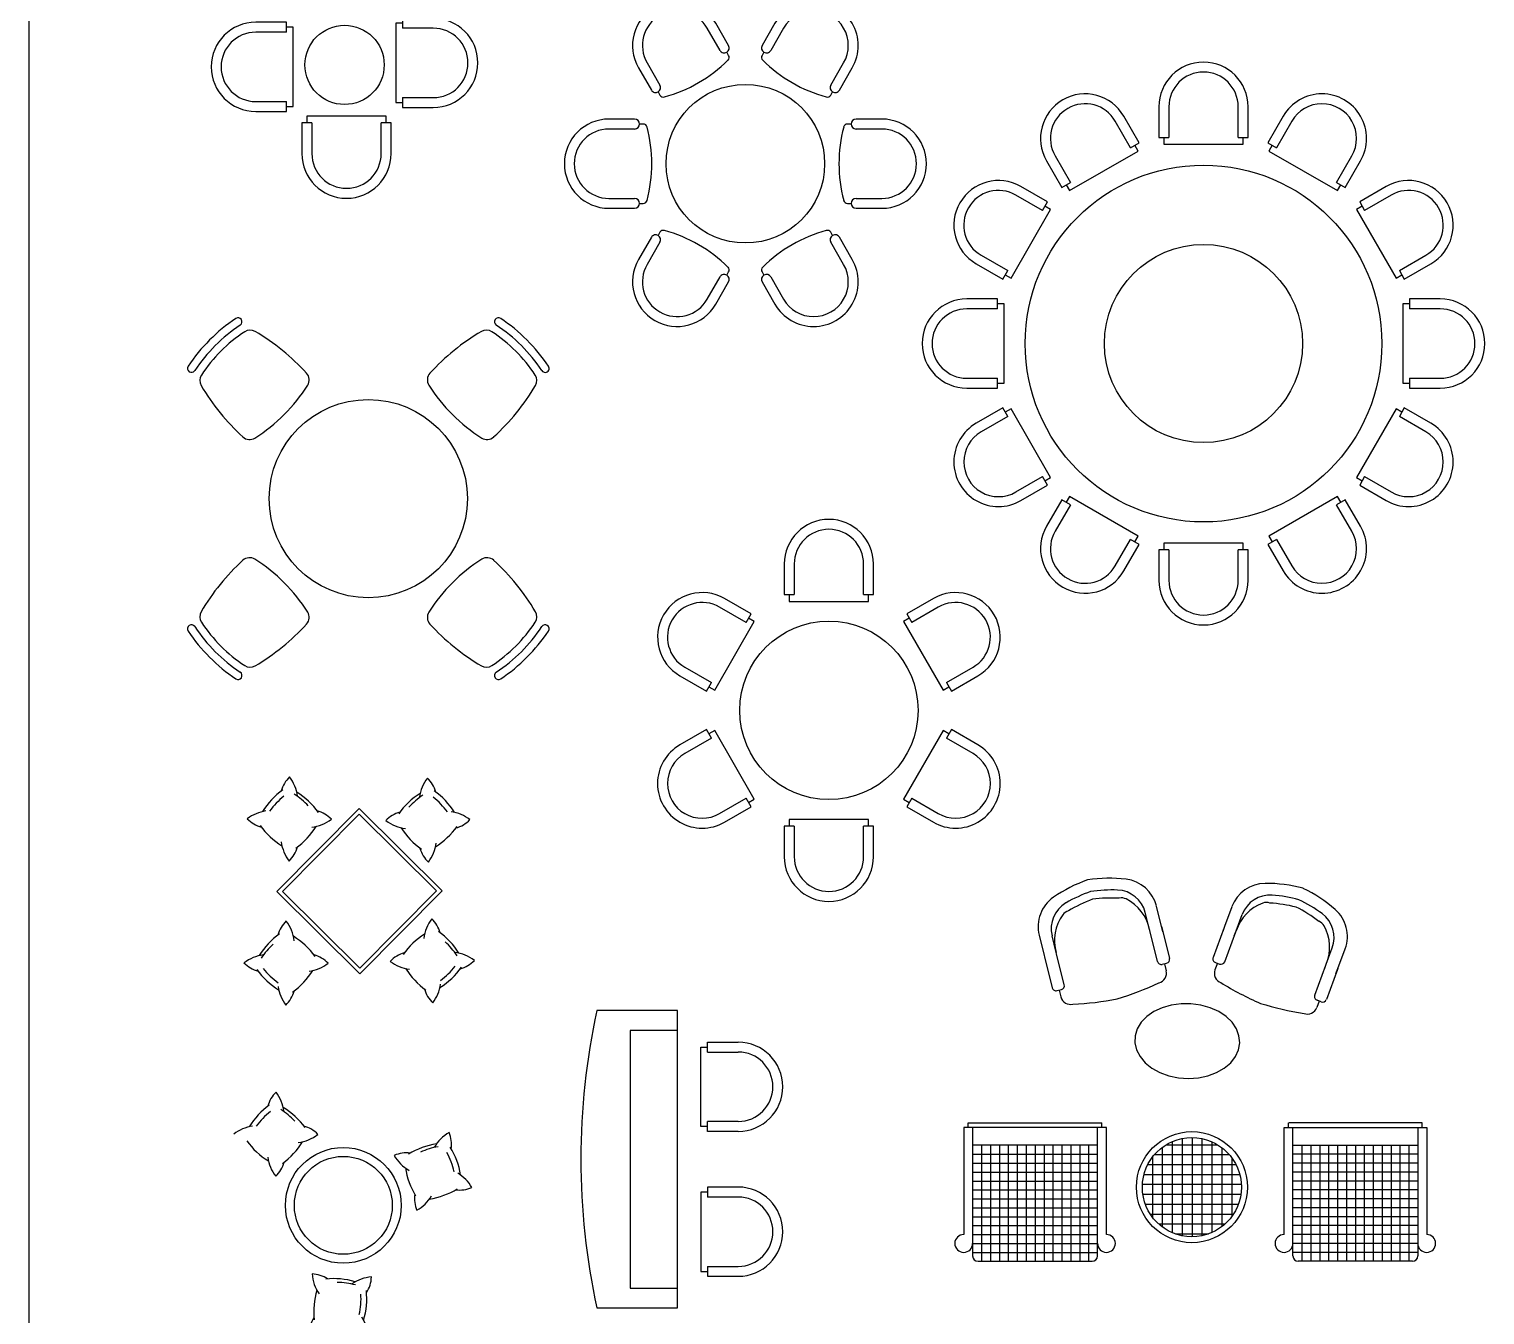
# Model space of a CAD drawing. Extents: x -42728 to 99010, y -18674 to 47645.
# Drawn here: x -42728 to -35383, y 28280 to 34767 of the extents above; entities that cross this region are included whole.
import ezdxf

# ---------------------------------------------------------------- set-up
doc = ezdxf.new("R2010")
doc.units = 0
doc.header["$LTSCALE"] = 100
doc.header["$MEASUREMENT"] = 0
doc.layers.get('0').update_dxf_attribs({"linetype": 'CONTINUOUS'})
doc.layers.add('00-ELE', color=2, linetype='CONTINUOUS')
doc.layers.add('01', color=3, linetype='CONTINUOUS')

# ---------------------------------------------------------------- blocks, each defined once
blk = doc.blocks.new('A$C567B72C2')
for p, q in [((765, 675), (45, 675)), ((45, 675), (45, 135)), ((67.7, 697.9), (741.2, 697.9)), ((67.7, 675), (67.7, 697.9)), ((90, 675), (90, 27)), ((720, 27), (720, 675)), ((742.3, 675), (742.3, 697.9)), ((765, 135), (765, 675)), ((1661, 675), (2381, 675)), ((1661, 135), (1661, 675)), ((1683.8, 675), (1683.8, 697.9)), ((2358.3, 697.9), (1684.8, 697.9)), ((1706, 27), (1706, 675)), ((2336, 675), (2336, 27)), ((2358.3, 675), (2358.3, 697.9)), ((2381, 675), (2381, 135)), ((1067.5, 588.2), (1324.9, 588.2)), ((1098.6, 143.7), (1098.6, 604)), ((1148.6, 128.5), (1148.6, 619.3)), ((1198.6, 123.9), (1198.6, 623.9)), ((1248.6, 129.4), (1248.6, 618.3)), ((1298.6, 145.8), (1298.6, 602)), ((720, 585), (90, 585)), ((90, 540), (720, 540)), ((135, 585), (135, 0)), ((180, 585), (180, 0)), ((225, 585), (225, 0)), ((270, 585), (270, 0)), ((315, 585), (315, 0)), ((360, 585), (360, 0)), ((405, 585), (405, 0)), ((450, 585), (450, 0)), ((495, 585), (495, 0)), ((540, 585), (540, 0)), ((585, 585), (585, 0)), ((630, 585), (630, 0)), ((675, 585), (675, 0)), ((998.6, 220.7), (998.6, 527)), ((1007.8, 538.2), (1384.6, 538.2)), ((1048.6, 172.1), (1048.6, 575.7)), ((1348.6, 175.7), (1348.6, 572.1)), ((1398.6, 227.1), (1398.6, 520.6)), ((1706, 585), (2336, 585)), ((2336, 540), (1706, 540)), ((1751, 585), (1751, 0)), ((1796, 585), (1796, 0)), ((1841, 585), (1841, 0)), ((1886, 585), (1886, 0)), ((1931, 585), (1931, 0)), ((1976, 585), (1976, 0)), ((2021, 585), (2021, 0)), ((2066, 585), (2066, 0)), ((2111, 585), (2111, 0)), ((2156, 585), (2156, 0)), ((2201, 585), (2201, 0)), ((2246, 585), (2246, 0)), ((2291, 585), (2291, 0)), ((90, 495), (720, 495)), ((90, 450), (720, 450)), ((973.9, 488.2), (1418.5, 488.2)), ((2336, 495), (1706, 495)), ((2336, 450), (1706, 450)), ((90, 405), (720, 405)), ((946.6, 388.2), (1445.8, 388.2)), ((954.6, 438.2), (1437.8, 438.2)), ((2336, 405), (1706, 405)), ((90, 360), (720, 360)), ((90, 315), (720, 315)), ((948.8, 338.2), (1443.6, 338.2)), ((2336, 360), (1706, 360)), ((2336, 315), (1706, 315)), ((90, 270), (720, 270)), ((90, 225), (720, 225)), ((961.3, 288.2), (1431.1, 288.2)), ((986.2, 238.2), (1406.2, 238.2)), ((2336, 270), (1706, 270)), ((2336, 225), (1706, 225)), ((90, 180), (720, 180)), ((1028.8, 188.2), (1363.6, 188.2)), ((2336, 180), (1706, 180)), ((90, 135), (720, 135)), ((90, 90), (720, 90)), ((1112.8, 138.2), (1279.6, 138.2)), ((2336, 135), (1706, 135)), ((2336, 90), (1706, 90)), ((90, 45), (720, 45)), ((2336, 45), (1706, 45)), ((117, 0), (693, 0)), ((2309, 0), (1733, 0))]:
    blk.add_line(p, q)
for radius in [280, 250]:
    blk.add_circle((1196.2, 373.9), radius)
for centre, radius, start, end in [((45, 90), 45, 90, 0), ((765, 90), 45, 180, 90), ((1661, 90), 45, 90, 0), ((2381, 90), 45, 180, 90), ((117, 27), 27, 180, 270), ((693, 27), 27, 270, 0), ((1733, 27), 27, 180, 270), ((2309, 27), 27, 270, 0)]:
    blk.add_arc(centre, radius, start, end)
blk = doc.blocks.new('A$C30FD3408')
for p, q in [((556.5, 752.6), (535.4, 837.5)), ((617.2, 767.7), (591.6, 870.6)), ((972.3, 867.2), (935.4, 767.8)), ((994, 746.1), (1024.5, 828.1)), ((563.2, 725.9), (556.5, 752.6)), ((558, 746.6), (556.5, 752.6)), ((596.9, 590.5), (558, 746.6)), ((623.9, 741), (617.2, 767.7)), ((617.2, 767.7), (618.7, 761.7)), ((618.7, 761.7), (657.6, 605.6)), ((933.3, 762.1), (877.2, 611.2)), ((935.4, 767.8), (925.8, 742)), ((935.4, 767.8), (933.3, 762.1)), ((935.9, 589.4), (991.9, 740.3)), ((984.4, 720.3), (994, 746.1)), ((991.9, 740.3), (994, 746.1)), ((0, 723.2), (25.6, 620.3)), ((86.3, 635.4), (65.2, 720.3)), ((25.6, 620.3), (32.3, 593.6)), ((25.6, 620.3), (27.1, 614.3)), ((27.1, 614.3), (66, 458.2)), ((93, 608.7), (86.3, 635.4)), ((87.8, 629.5), (86.3, 635.4)), ((126.7, 473.3), (87.8, 629.5)), ((1448.3, 577.4), (1478.7, 659.4)), ((1506.9, 555.6), (1543.8, 655)), ((643, 581.3), (621.2, 575.9)), ((632.4, 578.7), (640.9, 544.3)), ((899.3, 581.7), (887, 548.4)), ((889, 585.5), (910.1, 577.6)), ((1390.1, 420.7), (1446.1, 571.6)), ((1438.7, 551.6), (1448.3, 577.4)), ((1446.1, 571.6), (1448.3, 577.4)), ((1504.8, 549.8), (1448.8, 399)), ((1497.3, 529.8), (1506.9, 555.6)), ((1506.9, 555.6), (1504.8, 549.8)), ((90.3, 443.6), (112.1, 449.1)), ((100.9, 446.3), (109.5, 411.9)), ((666.4, 371), (620.1, 357.6)), ((715.6, 377.8), (666.4, 371)), ((765.9, 377.8), (715.6, 377.8)), ((815.6, 371), (765.9, 377.8)), ((862.8, 357.6), (815.6, 371)), ((1412.7, 391), (1400.4, 357.8)), ((1423, 387.2), (1401.9, 395)), ((542.8, 313.3), (514.6, 284)), ((578.4, 338.1), (542.8, 313.3)), ((620.1, 357.6), (578.4, 338.1)), ((905.7, 338.1), (862.8, 357.6)), ((943, 313.3), (905.7, 338.1)), ((973.1, 284), (943, 313.3)), ((494.7, 251.2), (484, 216.2)), ((514.6, 284), (494.7, 251.2)), ((995.1, 251.2), (973.1, 284)), ((1008.1, 216.3), (995.1, 251.2)), ((484, 216.2), (482.8, 180.3)), ((482.8, 180.3), (491.1, 144.7)), ((1005.7, 144.7), (1011.7, 180.3)), ((1011.7, 180.3), (1008.1, 216.3)), ((491.1, 144.7), (508.7, 110.7)), ((508.7, 110.7), (534.9, 79.5)), ((534.9, 79.5), (568.7, 52.3)), ((934.1, 52.3), (966.2, 79.5)), ((966.2, 79.5), (990.3, 110.7)), ((990.3, 110.7), (1005.7, 144.7)), ((568.7, 52.3), (609, 30)), ((609, 30), (654.3, 13.6)), ((654.3, 13.6), (702.9, 3.4)), ((702.9, 3.4), (753.1, 0)), ((753.1, 0), (803.1, 3.4)), ((803.1, 3.4), (851.1, 13.6)), ((851.1, 13.6), (895.3, 30.1)), ((895.3, 30.1), (934.1, 52.3))]:
    blk.add_line(p, q)
for centre, radius, start, end in [((477.8, 331.7), 710.2, 109.17404, 124.87146), ((353.3, 300.7), 710.2, 83.11253, 98.80996), ((416.9, 827.1), 180, 13.992, 83.11253), ((1141.1, 804.6), 180, 90.50778, 159.62832), ((1145.8, 274.4), 710.2, 74.81036, 90.50778), ((1025.5, 319), 710.2, 48.74885, 64.44628), ((174.7, 766.7), 180, 124.87146, 193.992), ((210.7, 756.6), 150, 120.20713, 193.992), ((492.6, 272.4), 710.2, 109.17404, 120.20713), ((527.3, 211.8), 739.2, 110.45597, 120.94645), ((368.1, 241.4), 710.2, 87.77686, 98.80996), ((365.8, 171.6), 739.2, 87.03755, 97.52802), ((389.8, 801.2), 150, 13.992, 87.77686), ((416.1, 861.3), 50, 63.5493, 103.992), ((339.9, 708.1), 221.2, 11.61509, 63.5493), ((1204.4, 677.7), 221.2, 110.07102, 162.00523), ((1165.1, 775.8), 150, 85.84345, 159.62832), ((1145.6, 838.5), 50, 69.62832, 110.07102), ((1119, 147.5), 739.2, 76.09229, 86.58277), ((1124.5, 217.1), 710.2, 74.81036, 85.84345), ((1004.2, 261.7), 710.2, 53.41318, 64.44628), ((298.5, 697.8), 221.2, 144.4347, 196.36891), ((159.3, 797.3), 50, 103.992, 144.4347), ((962.9, 205.4), 739.2, 52.67386, 63.16434), ((1338.1, 711.6), 150, 339.62832, 53.41318), ((1375.1, 717.7), 180, 339.62832, 48.74885), ((1393.8, 746.4), 50, 29.18562, 69.62832), ((1244.3, 662.9), 221.2, 337.25141, 29.18562), ((616.3, 595.3), 20, 193.992, 283.992), ((638.2, 600.8), 20, 283.992, 13.992), ((896, 604.2), 20, 159.62832, 249.62832), ((917.1, 596.4), 20, 249.62832, 339.62832), ((592.4, 532.2), 50, 283.992, 13.992), ((933.9, 531), 50, 159.62832, 249.62832), ((85.4, 463), 20, 193.992, 283.992), ((107.3, 468.5), 20, 283.992, 13.992), ((-56.6, 1870.2), 1536.1, 287.06595, 295.49041), ((1727.5, 1788.7), 1536.1, 238.12991, 246.55437), ((158, 424), 50, 193.992, 283.992), ((103.3, 1910.1), 1536.1, 272.49359, 280.91805), ((1573.1, 1846), 1536.1, 252.70227, 261.12673), ((1408.9, 413.8), 20, 159.62832, 249.62832), ((1430, 405.9), 20, 249.62832, 339.62832), ((1353.5, 375.2), 50, 249.62832, 339.62832)]:
    blk.add_arc(centre, radius, start, end)
blk = doc.blocks.new('A$C78653F55')
for p, q in [((1194.6, 2614.3), (1194.6, 2459.5)), ((1244.6, 2614.3), (1244.6, 2459.5)), ((1594.6, 2459.5), (1594.6, 2614.3)), ((1644.6, 2459.5), (1644.6, 2614.3)), ((1051.2, 2407.7), (973.9, 2541.7)), ((1094.5, 2432.7), (1017.2, 2566.7)), ((1822.1, 2566.7), (1744.7, 2432.7)), ((1865.4, 2541.7), (1788, 2407.7)), ((1051.2, 2407.7), (1094.5, 2432.7)), ((1194.6, 2459.5), (1244.6, 2459.5)), ((1219.6, 2459.5), (1219.6, 2425.8)), ((1219.6, 2425.8), (1619.6, 2425.8)), ((1594.6, 2459.5), (1644.6, 2459.5)), ((1619.6, 2425.8), (1619.6, 2459.5)), ((1744.7, 2432.7), (1788, 2407.7)), ((670.8, 2366.7), (748.1, 2232.7)), ((743.3, 2191), (1089.7, 2391)), ((1089.7, 2391), (1072.9, 2420.2)), ((1766.4, 2420.2), (1749.5, 2391)), ((1749.5, 2391), (2095.9, 2191)), ((2091.1, 2232.7), (2168.5, 2366.7)), ((627.5, 2341.7), (704.8, 2207.7)), ((2134.4, 2207.7), (2211.8, 2341.7)), ((631.6, 2134.4), (497.6, 2211.8)), ((704.8, 2207.7), (748.1, 2232.7)), ((726.5, 2220.2), (743.3, 2191)), ((2091.1, 2232.7), (2134.4, 2207.7)), ((2095.9, 2191), (2112.8, 2220.2)), ((2341.7, 2211.8), (2207.7, 2134.4)), ((606.6, 2091.1), (472.6, 2168.5)), ((606.6, 2091.1), (631.6, 2134.4)), ((2207.7, 2134.4), (2232.7, 2091.1)), ((2366.7, 2168.5), (2232.7, 2091.1)), ((448.3, 1749.5), (648.3, 2095.9)), ((648.3, 2095.9), (619.1, 2112.8)), ((2220.2, 2112.8), (2191, 2095.9)), ((2191, 2095.9), (2391, 1749.5)), ((297.6, 1865.4), (431.6, 1788)), ((2407.7, 1788), (2541.7, 1865.4)), ((272.6, 1822.1), (406.6, 1744.7)), ((406.6, 1744.7), (431.6, 1788)), ((419.1, 1766.4), (448.3, 1749.5)), ((2391, 1749.5), (2420.2, 1766.4)), ((2407.7, 1788), (2432.7, 1744.7)), ((2432.7, 1744.7), (2566.7, 1822.1)), ((379.7, 1644.6), (225, 1644.6)), ((379.7, 1594.6), (379.7, 1644.6)), ((413.4, 1619.6), (379.7, 1619.6)), ((413.4, 1219.6), (413.4, 1619.6)), ((2425.8, 1619.6), (2425.8, 1219.6)), ((2459.5, 1619.6), (2425.8, 1619.6)), ((2614.3, 1644.6), (2459.5, 1644.6)), ((2459.5, 1644.6), (2459.5, 1594.6)), ((379.7, 1594.6), (225, 1594.6)), ((2614.3, 1594.6), (2459.5, 1594.6)), ((225, 1244.6), (379.7, 1244.6)), ((225, 1194.6), (379.7, 1194.6)), ((379.7, 1194.6), (379.7, 1244.6)), ((379.7, 1219.6), (413.4, 1219.6)), ((2425.8, 1219.6), (2459.5, 1219.6)), ((2459.5, 1244.6), (2614.3, 1244.6)), ((2459.5, 1244.6), (2459.5, 1194.6)), ((2459.5, 1194.6), (2614.3, 1194.6)), ((406.6, 1094.5), (272.6, 1017.2)), ((431.6, 1051.2), (297.6, 973.9)), ((431.6, 1051.2), (406.6, 1094.5)), ((448.3, 1089.7), (419.1, 1072.9)), ((648.3, 743.3), (448.3, 1089.7)), ((2391, 1089.7), (2191, 743.3)), ((2420.2, 1072.9), (2391, 1089.7)), ((2432.7, 1094.5), (2407.7, 1051.2)), ((2541.7, 973.9), (2407.7, 1051.2)), ((2566.7, 1017.2), (2432.7, 1094.5)), ((472.6, 670.8), (606.6, 748.1)), ((631.6, 704.8), (606.6, 748.1)), ((619.1, 726.5), (648.3, 743.3)), ((2191, 743.3), (2220.2, 726.5)), ((2232.7, 748.1), (2207.7, 704.8)), ((2232.7, 748.1), (2366.7, 670.8)), ((497.6, 627.5), (631.6, 704.8)), ((2207.7, 704.8), (2341.7, 627.5)), ((704.8, 631.6), (627.5, 497.6)), ((748.1, 606.6), (670.8, 472.6)), ((748.1, 606.6), (704.8, 631.6)), ((743.3, 648.3), (726.5, 619.1)), ((1089.7, 448.3), (743.3, 648.3)), ((2095.9, 648.3), (1749.5, 448.3)), ((2134.4, 631.6), (2091.1, 606.6)), ((2168.5, 472.6), (2091.1, 606.6)), ((2112.8, 619.1), (2095.9, 648.3)), ((2211.8, 497.6), (2134.4, 631.6)), ((1072.9, 419.1), (1089.7, 448.3)), ((1749.5, 448.3), (1766.4, 419.1)), ((973.9, 297.6), (1051.2, 431.6)), ((1017.2, 272.6), (1094.5, 406.6)), ((1094.5, 406.6), (1051.2, 431.6)), ((1194.6, 379.7), (1194.6, 225)), ((1244.6, 379.7), (1194.6, 379.7)), ((1619.6, 413.4), (1219.6, 413.4)), ((1219.6, 413.4), (1219.6, 379.7)), ((1244.6, 379.7), (1244.6, 225)), ((1594.6, 225), (1594.6, 379.7)), ((1644.6, 379.7), (1594.6, 379.7)), ((1619.6, 379.7), (1619.6, 413.4)), ((1644.6, 225), (1644.6, 379.7)), ((1788, 431.6), (1744.7, 406.6)), ((1744.7, 406.6), (1822.1, 272.6)), ((1788, 431.6), (1865.4, 297.6))]:
    blk.add_line(p, q)
for radius in [900, 500]:
    blk.add_circle((1419.6, 1419.6), radius)
for centre, radius, start, end in [((1419.6, 2614.3), 225, 0, 180), ((1419.6, 2614.3), 175, 0, 180), ((822.3, 2454.2), 225, 30, 210), ((2017, 2454.2), 225, 330, 150), ((822.3, 2454.2), 175, 30, 210), ((2017, 2454.2), 175, 330, 150), ((385.1, 2017), 225, 60, 240), ((2454.2, 2017), 225, 300, 120), ((385.1, 2017), 175, 60, 240), ((2454.2, 2017), 175, 300, 120), ((225, 1419.6), 225, 90, 270), ((2614.3, 1419.6), 225, 270, 90), ((225, 1419.6), 175, 90, 270), ((2614.3, 1419.6), 175, 270, 90), ((385.1, 822.3), 225, 120, 300), ((385.1, 822.3), 175, 120, 300), ((2454.2, 822.3), 225, 240, 60), ((2454.2, 822.3), 175, 240, 60), ((822.3, 385.1), 225, 150, 330), ((822.3, 385.1), 175, 150, 330), ((2017, 385.1), 225, 210, 30), ((2017, 385.1), 175, 210, 30), ((1419.6, 225), 225, 180, 0), ((1419.6, 225), 175, 180, 0)]:
    blk.add_arc(centre, radius, start, end)
blk = doc.blocks.new('A$C17FF4B8E')
for p, q in [((631.8, 1701.9), (631.8, 1547.2)), ((681.8, 1701.9), (681.8, 1547.2)), ((1031.8, 1547.2), (1031.8, 1701.9)), ((1081.8, 1547.2), (1081.8, 1701.9)), ((631.8, 1547.2), (681.8, 1547.2)), ((656.8, 1547.2), (656.8, 1513.4)), ((1031.8, 1547.2), (1081.8, 1547.2)), ((1056.8, 1513.4), (1056.8, 1547.2)), ((438.8, 1406.9), (304.8, 1484.2)), ((463.8, 1450.2), (329.8, 1527.5)), ((656.8, 1513.4), (1056.8, 1513.4)), ((1383.9, 1527.5), (1249.9, 1450.2)), ((1408.9, 1484.2), (1274.9, 1406.9)), ((280.5, 1065.2), (480.5, 1411.7)), ((438.8, 1406.9), (463.8, 1450.2)), ((480.5, 1411.7), (451.3, 1428.5)), ((1262.4, 1428.5), (1233.2, 1411.7)), ((1233.2, 1411.7), (1433.2, 1065.2)), ((1249.9, 1450.2), (1274.9, 1406.9)), ((129.8, 1181.1), (263.8, 1103.7)), ((1449.9, 1103.7), (1583.9, 1181.1)), ((104.8, 1137.8), (238.8, 1060.4)), ((238.8, 1060.4), (263.8, 1103.7)), ((1449.9, 1103.7), (1474.9, 1060.4)), ((1474.9, 1060.4), (1608.9, 1137.8)), ((251.3, 1082.1), (280.5, 1065.2)), ((1433.2, 1065.2), (1462.4, 1082.1)), ((238.8, 866.4), (104.8, 789.1)), ((263.8, 823.1), (129.8, 745.8)), ((263.8, 823.1), (238.8, 866.4)), ((280.5, 861.7), (251.3, 844.8)), ((480.5, 515.2), (280.5, 861.7)), ((1433.2, 861.7), (1233.2, 515.2)), ((1462.4, 844.8), (1433.2, 861.7)), ((1474.9, 866.4), (1449.9, 823.1)), ((1583.9, 745.8), (1449.9, 823.1)), ((1608.9, 789.1), (1474.9, 866.4)), ((304.8, 442.7), (438.8, 520)), ((463.8, 476.7), (438.8, 520)), ((451.3, 498.4), (480.5, 515.2)), ((1233.2, 515.2), (1262.4, 498.4)), ((1274.9, 520), (1249.9, 476.7)), ((1274.9, 520), (1408.9, 442.7)), ((329.8, 399.4), (463.8, 476.7)), ((1249.9, 476.7), (1383.9, 399.4)), ((631.8, 379.7), (631.8, 225)), ((681.8, 379.7), (631.8, 379.7)), ((656.8, 413.4), (656.8, 379.7)), ((1056.8, 413.4), (656.8, 413.4)), ((681.8, 379.7), (681.8, 225)), ((1031.8, 225), (1031.8, 379.7)), ((1081.8, 379.7), (1031.8, 379.7)), ((1056.8, 379.7), (1056.8, 413.4)), ((1081.8, 225), (1081.8, 379.7))]:
    blk.add_line(p, q)
blk.add_circle((856.8, 963.4), 450)
for centre, radius, start, end in [((856.8, 1701.9), 225, 0, 180), ((856.8, 1701.9), 175, 0, 180), ((217.3, 1332.7), 225, 60, 240), ((1496.4, 1332.7), 225, 300, 120), ((217.3, 1332.7), 175, 60, 240), ((1496.4, 1332.7), 175, 300, 120), ((217.3, 594.2), 225, 120, 300), ((217.3, 594.2), 175, 120, 300), ((1496.4, 594.2), 225, 240, 60), ((1496.4, 594.2), 175, 240, 60), ((856.8, 225), 225, 180, 0), ((856.8, 225), 175, 180, 0)]:
    blk.add_arc(centre, radius, start, end)
blk = doc.blocks.new('A$C149736A7')
for p, q in [((785.6, 1384.9), (720.8, 1497.3)), ((828.9, 1409.9), (764.1, 1522.3)), ((1062.8, 1522.3), (997.9, 1409.9)), ((1106.1, 1497.3), (1041.2, 1384.9)), ((417.7, 1322.3), (482.5, 1209.9)), ((829, 1359.8), (819.8, 1375.7)), ((1007.1, 1375.7), (997.9, 1359.8)), ((1344.4, 1209.9), (1409.2, 1322.3)), ((374.4, 1297.3), (439.2, 1184.9)), ((1387.7, 1184.9), (1452.5, 1297.3)), ((473.4, 1175.7), (482.6, 1159.8)), ((1344.3, 1159.8), (1353.5, 1175.7)), ((354.7, 1038.5), (225, 1038.5)), ((1601.9, 1038.5), (1472.2, 1038.5)), ((354.7, 988.5), (225, 988.5)), ((398.2, 1013.5), (379.7, 1013.5)), ((1447.2, 1013.5), (1428.7, 1013.5)), ((1601.9, 988.5), (1472.2, 988.5)), ((225, 638.5), (354.7, 638.5)), ((225, 588.5), (354.7, 588.5)), ((379.7, 613.5), (398.2, 613.5)), ((1428.7, 613.5), (1447.2, 613.5)), ((1472.2, 638.5), (1601.9, 638.5)), ((1472.2, 588.5), (1601.9, 588.5)), ((439.2, 442.2), (374.4, 329.8)), ((482.6, 467.3), (473.4, 451.3)), ((1353.5, 451.3), (1344.3, 467.3)), ((1452.5, 329.8), (1387.7, 442.2)), ((482.5, 417.2), (417.7, 304.8)), ((1409.2, 304.8), (1344.4, 417.2)), ((720.8, 129.8), (785.6, 242.2)), ((819.8, 251.3), (829, 267.3)), ((997.9, 267.3), (1007.1, 251.3)), ((1041.2, 242.2), (1106.1, 129.8)), ((764.1, 104.8), (828.9, 217.2)), ((997.9, 217.2), (1062.8, 104.8))]:
    blk.add_line(p, q)
blk.add_circle((913.4, 813.5), 400)
for centre, radius, start, end in [((569.2, 1409.8), 225, 30, 210), ((1257.7, 1409.8), 225, 330, 150), ((569.2, 1409.8), 175, 30, 210), ((1257.7, 1409.8), 175, 330, 150), ((807.3, 1397.4), 25, 300, 30), ((1019.6, 1397.4), 25, 150, 240), ((312, 1855.2), 730.7, 285.32941, 314.67059), ((807.3, 1397.4), 25, 210, 300), ((811.7, 1349.8), 20, 314.67059, 30), ((1015.2, 1349.8), 20, 150, 225.32941), ((1514.9, 1855.2), 730.7, 225.32941, 254.67059), ((1019.6, 1397.4), 25, 240, 330), ((460.9, 1197.4), 25, 210, 300), ((460.9, 1197.4), 25, 300, 30), ((1366, 1197.4), 25, 150, 240), ((1366, 1197.4), 25, 240, 330), ((499.9, 1169.8), 20, 210, 285.32941), ((1327, 1169.8), 20, 254.67059, 330), ((225, 813.5), 225, 90, 270), ((354.7, 1013.5), 25, 0, 90), ((1472.2, 1013.5), 25, 90, 180), ((1601.9, 813.5), 225, 270, 90), ((225, 813.5), 175, 90, 270), ((354.7, 1013.5), 25, 270, 0), ((398.2, 993.5), 20, 14.67059, 90), ((-289.4, 813.5), 730.7, 345.32941, 14.67059), ((2116.3, 813.5), 730.7, 165.32941, 194.67059), ((1428.7, 993.5), 20, 90, 165.32941), ((1472.2, 1013.5), 25, 180, 270), ((1601.9, 813.5), 175, 270, 90), ((354.7, 613.5), 25, 0, 90), ((354.7, 613.5), 25, 270, 360), ((398.2, 633.5), 20, 270, 345.32941), ((1428.7, 633.5), 20, 194.67059, 270), ((1472.2, 613.5), 25, 90, 180), ((1472.2, 613.5), 25, 180, 270), ((460.9, 429.7), 25, 60, 150), ((460.9, 429.7), 25, 330, 60), ((499.9, 457.3), 20, 74.67059, 150), ((312, -228.1), 730.7, 45.32941, 74.67059), ((1514.9, -228.1), 730.7, 105.32941, 134.67059), ((1327, 457.3), 20, 30, 105.32941), ((1366, 429.7), 25, 120, 210), ((1366, 429.7), 25, 30, 120), ((569.2, 217.3), 225, 150, 330), ((569.2, 217.3), 175, 150, 330), ((1257.7, 217.3), 225, 210, 30), ((1257.7, 217.3), 175, 210, 30), ((807.3, 229.7), 25, 60, 150), ((807.3, 229.7), 25, 330, 60), ((811.7, 277.3), 20, 330, 45.32941), ((1019.6, 229.7), 25, 120, 210), ((1015.2, 277.3), 20, 134.67059, 210), ((1019.6, 229.7), 25, 30, 120)]:
    blk.add_arc(centre, radius, start, end)
blk = doc.blocks.new('A$C384C2AAA')
for p, q in [((437.9, 1120.5), (437.9, 965.8)), ((487.9, 1120.5), (487.9, 965.8)), ((837.9, 965.8), (837.9, 1120.5)), ((887.9, 965.8), (887.9, 1120.5)), ((437.9, 965.8), (487.9, 965.8)), ((462.9, 965.8), (462.9, 932.1)), ((837.9, 965.8), (887.9, 965.8)), ((862.9, 932.1), (862.9, 965.8)), ((379.7, 887.9), (225, 887.9)), ((379.7, 837.9), (379.7, 887.9)), ((462.9, 932.1), (862.9, 932.1)), ((932.1, 882.7), (932.1, 482.7)), ((965.8, 882.7), (932.1, 882.7)), ((1120.5, 907.7), (965.8, 907.7)), ((965.8, 907.7), (965.8, 857.7)), ((379.7, 837.9), (225, 837.9)), ((413.4, 862.9), (379.7, 862.9)), ((413.4, 462.9), (413.4, 862.9)), ((1120.5, 857.7), (965.8, 857.7)), ((225, 487.9), (379.7, 487.9)), ((379.7, 437.9), (379.7, 487.9)), ((379.7, 462.9), (413.4, 462.9)), ((932.1, 482.7), (965.8, 482.7)), ((965.8, 507.7), (1120.5, 507.7)), ((965.8, 507.7), (965.8, 457.7)), ((965.8, 457.7), (1120.5, 457.7)), ((225, 437.9), (379.7, 437.9)), ((457.7, 379.7), (457.7, 225)), ((507.7, 379.7), (457.7, 379.7)), ((882.7, 413.4), (482.7, 413.4)), ((482.7, 413.4), (482.7, 379.7)), ((507.7, 379.7), (507.7, 225)), ((857.7, 225), (857.7, 379.7)), ((907.7, 379.7), (857.7, 379.7)), ((882.7, 379.7), (882.7, 413.4)), ((907.7, 225), (907.7, 379.7))]:
    blk.add_line(p, q)
blk.add_circle((672.8, 672.8), 200)
for centre, radius, start, end in [((662.9, 1120.5), 225, 0, 180), ((662.9, 1120.5), 175, 0, 180), ((225, 662.9), 225, 90, 270), ((1120.5, 682.7), 225, 270, 90), ((225, 662.9), 175, 90, 270), ((1120.5, 682.7), 175, 270, 90), ((682.7, 225), 225, 180, 0), ((682.7, 225), 175, 180, 0)]:
    blk.add_arc(centre, radius, start, end)
blk = doc.blocks.new('A$C44871F47')
blk.add_circle((911.8, 911.8), 500)
for centre, radius, start, end in [((720.5, 1103.1), 861.5, 123.59465, 146.40535), ((720.5, 1103.1), 821.5, 123.59465, 146.40535), ((254.9, 1804), 20, 303.59465, 123.59465), ((1568.7, 1804), 20, 56.40535, 236.40535), ((1103.1, 1103.1), 821.5, 33.59465, 56.40535), ((1103.1, 1103.1), 861.5, 33.59465, 56.40535), ((720.5, 1103.1), 781.5, 123.59465, 146.40535), ((315.8, 1712.4), 50, 59.38094, 123.59465), ((-234.9, 781.9), 1131.2, 42.37774, 59.38094), ((2058.5, 781.9), 1131.2, 120.61906, 137.62226), ((1507.8, 1712.4), 50, 56.40535, 120.61906), ((1103.1, 1103.1), 781.5, 33.59465, 56.40535), ((19.6, 1568.7), 20, 146.40535, 326.40535), ((563.8, 1510.7), 50, 327.57104, 42.37774), ((1259.8, 1510.7), 50, 137.62226, 212.42896), ((1804, 1568.7), 20, 213.59465, 33.59465), ((111.2, 1507.8), 50, 146.40535, 210.61906), ((1041.7, 2058.5), 1131.2, 210.61906, 227.62226), ((-124.1, 1947.7), 865, 302.42896, 327.57104), ((1947.7, 1947.7), 865, 212.42896, 237.57104), ((781.9, 2058.5), 1131.2, 312.37774, 329.38094), ((1712.4, 1507.8), 50, 329.38094, 33.59465), ((312.9, 1259.8), 50, 227.62226, 302.42896), ((1510.7, 1259.8), 50, 237.57104, 312.37774), ((1041.7, -234.9), 1131.2, 132.37774, 149.38094), ((312.9, 563.8), 50, 57.57104, 132.37774), ((-124.1, -124.1), 865, 32.42896, 57.57104), ((1947.7, -124.1), 865, 122.42896, 147.57104), ((1510.7, 563.8), 50, 47.62226, 122.42896), ((781.9, -234.9), 1131.2, 30.61906, 47.62226), ((111.2, 315.8), 50, 149.38094, 213.59465), ((563.8, 312.9), 50, 317.62226, 32.42896), ((1259.8, 312.9), 50, 147.57104, 222.37774), ((1712.4, 315.8), 50, 326.40535, 30.61906), ((19.6, 254.9), 20, 33.59465, 213.59465), ((720.5, 720.5), 861.5, 213.59465, 236.40535), ((720.5, 720.5), 821.5, 213.59465, 236.40535), ((720.5, 720.5), 781.5, 213.59465, 236.40535), ((-234.9, 1041.7), 1131.2, 300.61906, 317.62226), ((2058.5, 1041.7), 1131.2, 222.37774, 239.38094), ((1103.1, 720.5), 781.5, 303.59465, 326.40535), ((1103.1, 720.5), 821.5, 303.59465, 326.40535), ((1103.1, 720.5), 861.5, 303.59465, 326.40535), ((1804, 254.9), 20, 326.40535, 146.40535), ((254.9, 19.6), 20, 236.40535, 56.40535), ((315.8, 111.2), 50, 236.40535, 300.61906), ((1507.8, 111.2), 50, 239.38094, 303.59465), ((1568.7, 19.6), 20, 123.59465, 303.59465)]:
    blk.add_arc(centre, radius, start, end)
blk = doc.blocks.new('A$C07E176FF')
for p, q in [((406.8, 1500), (0, 1500)), ((406.8, 0), (406.8, 1500)), ((169, 1400), (169, 100)), ((406.8, 1400), (169, 1400)), ((558.7, 1340.6), (713.4, 1340.6)), ((558.7, 1290.6), (558.7, 1340.6)), ((525, 1315.6), (558.7, 1315.6)), ((525, 915.6), (525, 1315.6)), ((558.7, 1290.6), (713.4, 1290.6)), ((558.7, 915.6), (525, 915.6)), ((713.4, 940.6), (558.7, 940.6)), ((558.7, 890.6), (558.7, 940.6)), ((713.4, 890.6), (558.7, 890.6)), ((713.4, 609.4), (558.7, 609.4)), ((558.7, 609.4), (558.7, 559.4)), ((525, 584.4), (525, 184.4)), ((558.7, 584.4), (525, 584.4)), ((713.4, 559.4), (558.7, 559.4)), ((525, 184.4), (558.7, 184.4)), ((558.7, 209.4), (713.4, 209.4)), ((558.7, 209.4), (558.7, 159.4)), ((558.7, 159.4), (713.4, 159.4)), ((169, 100), (406.8, 100)), ((0, 0), (406.8, 0))]:
    blk.add_line(p, q)
for centre, radius, start, end in [((3458.2, 750), 3538.6, 167.76352, 192.23648), ((713.4, 1115.6), 225, 270, 90), ((713.4, 1115.6), 175, 270, 90), ((713.4, 384.4), 225, 270, 90), ((713.4, 384.4), 175, 270, 90)]:
    blk.add_arc(centre, radius, start, end)
blk = doc.blocks.new('A$C0AC771B5')
at = {"layer": '01'}
for points in [[(584.7, 157.5), (1000.2, 576.3), (581.4, 991.9), (165.8, 573)], [(584.6, 185.8), (971.9, 576.2), (581.5, 963.6), (194.1, 573.1)]]:
    blk.add_lwpolyline(points, close=True, dxfattribs=at)
for centre, radius, start, end in [((337.4, 1039.8), 155, 134.09863, 164.9012), ((71.1, 1028.5), 200.3, 7.35253, 37.7215), ((1084.7, 1024.4), 200.3, 142.73504, 173.104), ((818.3, 1033.5), 155, 15.55533, 46.3579), ((416.1, 778.9), 378, 125.69911, 148.49442), ((427, 765.7), 366, 128.12459, 144.38332), ((55.6, 756.1), 366, 42.76667, 57.27655), ((68.7, 751.6), 378, 35.69911, 58.49442), ((1089.3, 747.5), 378, 121.96211, 144.75743), ((1102.4, 752), 366, 123.17998, 137.68987), ((731, 758.7), 366, 36.07322, 52.33194), ((741.8, 772), 378, 31.96211, 54.75743), ((139.2, 781.3), 200.3, 98.31952, 127.7215), ((329.6, 830.3), 155, 44.09863, 74.9012), ((827.8, 824.1), 155, 105.55533, 136.3579), ((1018.6, 776.6), 200.3, 52.73504, 82.13702), ((127.9, 1047.6), 155, 224.09863, 254.9012), ((388.8, 1126.3), 378, 215.69911, 238.49442), ((41.4, 1099), 378, 305.69911, 328.49442), ((318.3, 1096.6), 200.3, 276.67773, 307.7215), ((837, 1090.4), 200.3, 232.73504, 263.77881), ((1113.9, 1095.1), 378, 211.96211, 234.75743), ((766.3, 1119.6), 378, 301.96211, 324.75743), ((1027.8, 1043), 155, 285.55533, 316.3579), ((386.4, 849.4), 200.3, 187.62086, 217.7215), ((770.9, 842.7), 200.3, 322.73504, 352.83567), ((120.1, 838.1), 155, 314.09863, 344.9012), ((1037.3, 833.6), 155, 195.55533, 226.3579), ((320.8, 313), 155, 134.09863, 164.9012), ((54.5, 301.7), 200.3, 6.67773, 37.7215), ((1107, 314.1), 200.3, 142.73504, 173.77881), ((840.7, 323.3), 155, 15.55533, 46.3579), ((764.1, 61.8), 378, 31.96211, 54.75743), ((399.5, 52.1), 378, 125.69911, 148.49442), ((395, 38.9), 366, 132.76667, 147.27655), ((52.1, 24.8), 378, 35.69911, 58.49442), ((1111.7, 37.2), 378, 121.96211, 144.75743), ((768.6, 48.7), 366, 33.17998, 47.68987), ((122.6, 54.5), 200.3, 97.35253, 127.7215), ((313, 103.5), 155, 44.09863, 74.9012), ((850.2, 113.8), 155, 105.55533, 136.3579), ((859.3, 380.2), 200.3, 232.73504, 262.83567), ((1041, 66.4), 200.3, 52.73504, 83.104), ((1050.1, 332.8), 155, 285.55533, 316.3579), ((111.3, 320.8), 155, 224.09863, 254.9012), ((372.2, 399.5), 378, 215.69911, 238.49442), ((385.4, 410.4), 366, 218.12459, 234.38332), ((24.8, 372.2), 378, 305.69911, 328.49442), ((301.7, 369.8), 200.3, 277.62086, 307.7215), ((1136.2, 384.8), 378, 211.96211, 234.75743), ((788.6, 409.3), 378, 301.96211, 324.75743), ((775.3, 420.1), 366, 306.07322, 322.33194), ((369.8, 122.6), 200.3, 188.31952, 217.7215), ((1059.6, 123.3), 155, 195.55533, 226.3579), ((793.2, 132.5), 200.3, 322.73504, 352.13702), ((103.5, 111.3), 155, 314.09863, 344.9012)]:
    blk.add_arc(centre, radius, start, end, dxfattribs=at)
blk = doc.blocks.new('A$C6CFD305E')
at = {"layer": '00-ELE', "color": 3}
for radius in [292, 247]:
    blk.add_circle((552.3, 660.9), radius, dxfattribs=at)
at = {"layer": '01'}
for centre, radius, start, end in [((320.8, 1120.5), 155, 134.09863, 164.9012), ((54.5, 1109.3), 200.3, 7.35253, 37.7215), ((399.5, 859.6), 378, 125.69911, 148.49442), ((410.4, 846.5), 366, 128.12459, 144.38332), ((38.9, 836.8), 366, 42.76667, 57.27655), ((52.1, 832.4), 378, 35.69911, 58.49442), ((122.6, 862.1), 200.3, 98.31952, 127.7215), ((313, 911), 155, 44.09863, 74.9012), ((372.2, 1207), 378, 215.69911, 238.49442), ((24.8, 1179.7), 378, 305.69911, 328.49442), ((301.7, 1177.3), 200.3, 276.67773, 307.7215), ((1080, 597.3), 378, 98.78434, 121.57965), ((1093.9, 596.3), 366, 100.00221, 114.5121), ((1184.8, 853.7), 200.3, 119.55726, 149.92623), ((943.5, 966.9), 155, 352.37756, 23.18013), ((369.8, 930.1), 200.3, 187.62086, 217.7215), ((869.8, 770.6), 155, 82.37756, 113.18013), ((983, 1011.9), 200.3, 209.55726, 240.60103), ((755, 748.7), 366, 12.89544, 29.15417), ((770.2, 756.6), 378, 8.78434, 31.57965), ((103.5, 918.9), 155, 314.09863, 344.9012), ((1239.4, 907.2), 378, 188.78434, 211.57965), ((1026.5, 651.9), 200.3, 29.55726, 58.95924), ((929.5, 1066.5), 378, 278.78434, 301.57965), ((1139.7, 893.2), 155, 262.37756, 293.18013), ((1066, 696.9), 155, 172.37756, 203.18013), ((824.8, 810.2), 200.3, 299.55726, 329.6579), ((388.7, 160.1), 155, 56.95109, 87.75366), ((594.6, 329.4), 200.3, 184.1308, 215.17457), ((708.8, 99.8), 200.3, 94.1308, 124.49976), ((539.5, 305.7), 155, 326.95109, 357.75366), ((781.1, 124.7), 378, 163.35787, 186.15319), ((504.2, -86.7), 378, 73.35787, 96.15319), ((516.2, -93.6), 366, 74.57574, 89.08563), ((292.7, 190.2), 378, 343.35787, 6.15319), ((275.6, 189.5), 366, 347.46897, 3.7277), ((534.3, 9.2), 155, 146.95109, 177.75366), ((479.3, -14.4), 200.3, 4.1308, 33.53277), ((365, 215.1), 200.3, 274.1308, 304.23143), ((569.7, 401.7), 378, 253.35787, 276.15319), ((685.2, 154.8), 155, 236.95109, 267.75366)]:
    blk.add_arc(centre, radius, start, end, dxfattribs=at)

msp = doc.modelspace()

# ---------------------------------------------------------------- linework, layer by layer
msp.add_line((-42727.95518, 22249.50287), (-42727.95518, 42274.10893))

# ---------------------------------------------------------------- block references
for name, p in [('A$C384C2AAA', (-41809.12566, 33913.56546)), ('A$C149736A7', (-40027.43542, 33274.32569)), ('A$C78653F55', (-38222.0268, 31760.88404)), ('A$C44871F47', (-41928.40027, 31486.30616)), ('A$C17FF4B8E', (-39549.3595, 30366.45478)), ('A$C0AC771B5', (-41643.77838, 29843.01547)), ('A$C30FD3408', (-37631.50786, 29472.36033)), ('A$C07E176FF', (-39863.5976, 28315.44737)), ('A$C6CFD305E', (-41694.97274, 28171.83096)), ('A$C567B72C2', (-38057.26191, 28550.61655))]:
    msp.add_blockref(name, p)

doc.saveas('drawing.dxf')
